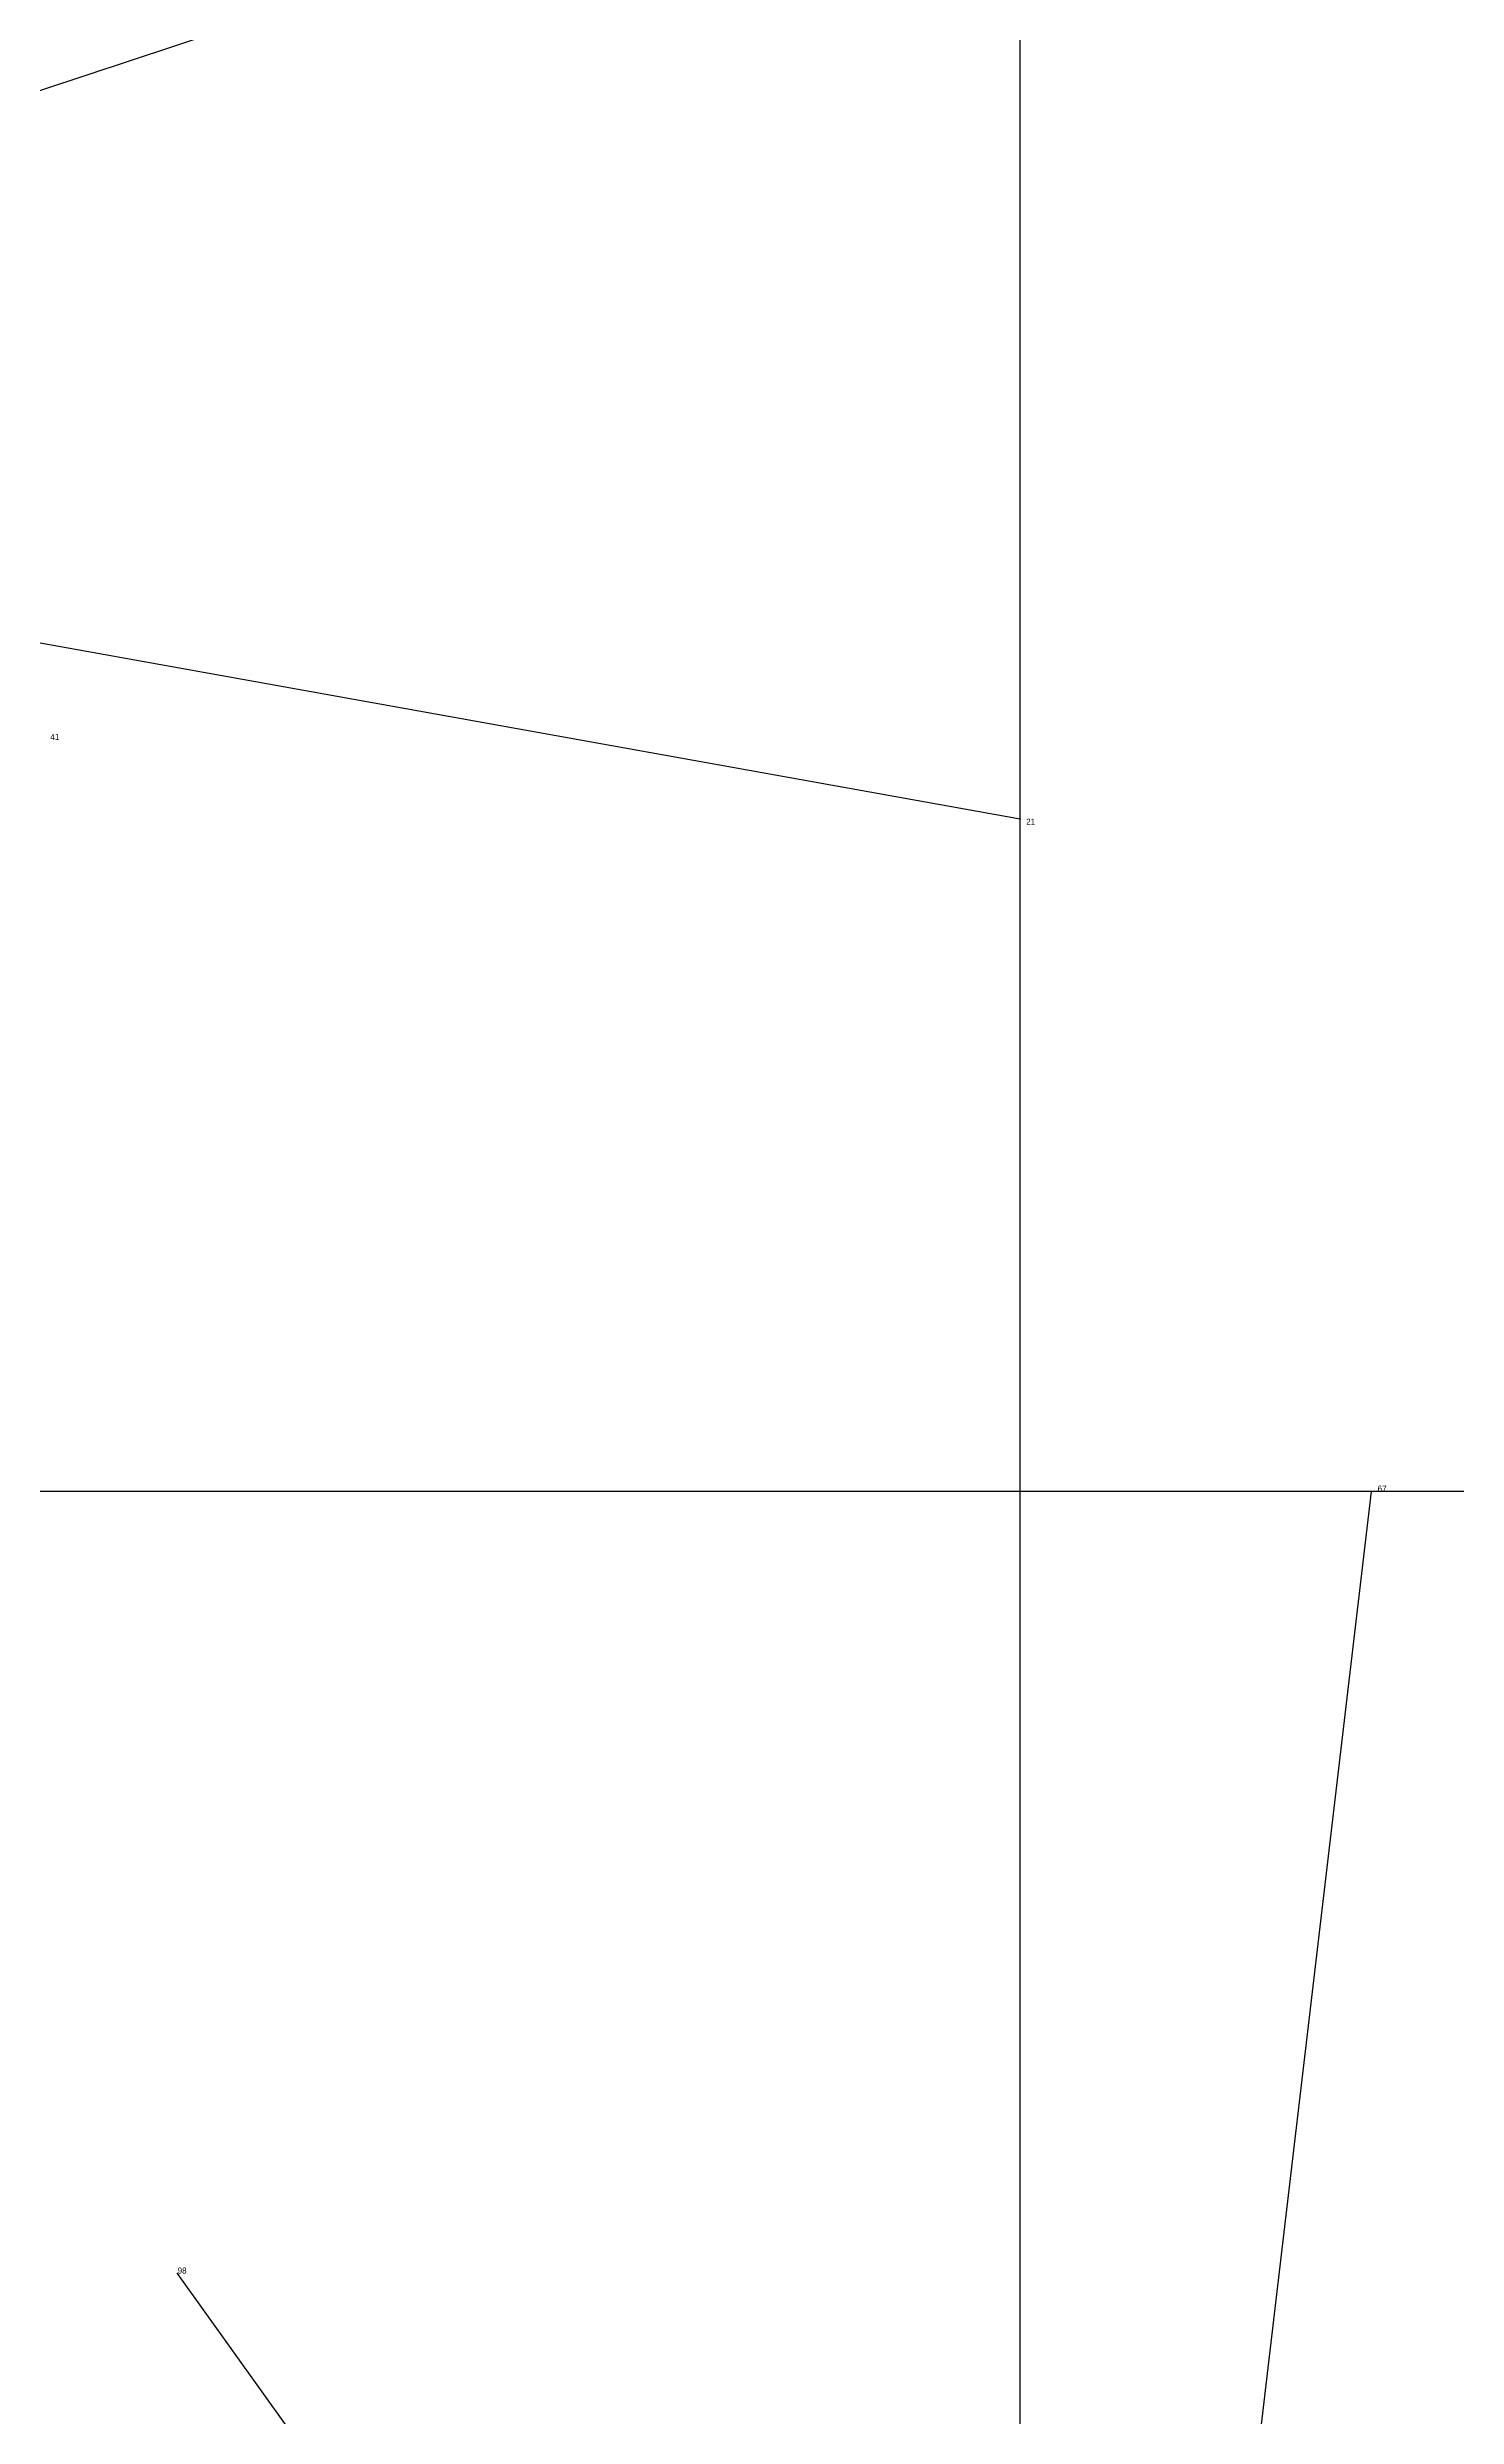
# Model space of a CAD drawing. Extents: x 0.01 to 1.001, y 0.007 to 0.988.
# Drawn here: x 0.3075 to 0.54, y 0.3784 to 0.7692 of the extents above; entities that cross this region are included whole.
import ezdxf

# ---------------------------------------------------------------- set-up
doc = ezdxf.new("R2010")
doc.units = 0
for name, color, linetype in [('Clients', 3, 'CONTINUOUS'), ('Facilities_lines', 3, 'CONTINUOUS'), ('Min_max_boxes', 1, 'CONTINUOUS'), ('Normals', 1, 'CONTINUOUS'), ('Source_points', 5, 'CONTINUOUS'), ('Text', 3, 'CONTINUOUS')]:
    doc.layers.add(name, color=color, linetype=linetype)

msp = doc.modelspace()

# ---------------------------------------------------------------- linework, layer by layer
at = {"layer": 'Clients', "color": 5}
for p in [(0.468, 0.642), (0.526, 0.531), (0.329, 0.402)]:
    msp.add_point(p, dxfattribs=at)
at = {"layer": 'Facilities_lines', "color": 3}
for p, q in [((0.128, 0.703), (0.336, 0.772)), ((0.128, 0.703), (0.468, 0.642)), ((0.485, 0.184), (0.526, 0.531)), ((0.485, 0.184), (0.329, 0.402))]:
    msp.add_line(p, q, dxfattribs=at)
at = {"layer": 'Min_max_boxes', "color": 1}
for p, q in [((0.468, 0.313), (0.468, 0.964)), ((0.468, 0.313), (0.468, 0.964)), ((0.995, 0.531), (0.01, 0.531)), ((0.995, 0.531), (0.01, 0.531))]:
    msp.add_line(p, q, dxfattribs=at)
at = {"layer": 'Normals', "color": 1}
for p, q in [((0.468, 0.642), (0.468, 0.642, 0.1)), ((0.526, 0.531), (0.526, 0.531, 0.1)), ((0.329, 0.402), (0.329, 0.402, 0.1))]:
    msp.add_line(p, q, dxfattribs=at)
at = {"layer": 'Source_points', "color": 5}
for p in [(0.468, 0.642), (0.526, 0.531), (0.329, 0.402)]:
    msp.add_point(p, dxfattribs=at)

# ---------------------------------------------------------------- texts
at = {"layer": 'Text', "color": 3}
for s, p in [('41', (0.308, 0.655)), ('21', (0.469, 0.641)), ('67', (0.527, 0.531)), ('98', (0.329, 0.402))]:
    msp.add_text(s, height=0.001, dxfattribs=at).set_placement(p)

doc.saveas('drawing.dxf')
